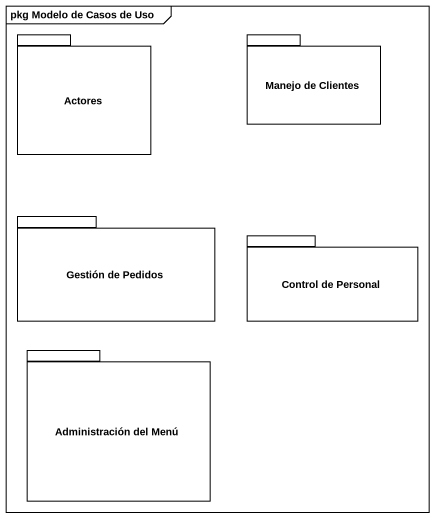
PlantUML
@startuml
mainframe pkg Modelo de Casos de Uso
package Actores {
}
package "Manejo de Clientes" as Manejo_de_Clientes {
}
package "Gestión de Pedidos" as Gestión_de_Pedidos {
}
package "Control de Personal" as Control_de_Personal {
}
package "Administración del Menú" as Administración_del_Menú {
}
@enduml
